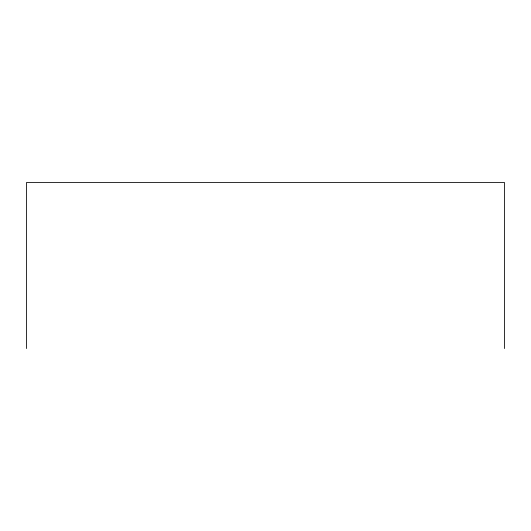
<?xml version="1.0" encoding="UTF-8"?>
<svg xmlns="http://www.w3.org/2000/svg" width="531" height="531" viewBox="0 0 531 531"><rect width="100%" height="100%" fill="white"/><g stroke="black" fill="none" stroke-linecap="round" stroke-linejoin="round"><path stroke-width="0.8" d="M504.45 348.535L504.45 182.465L26.55 182.465L26.55 348.535"/></g></svg>
